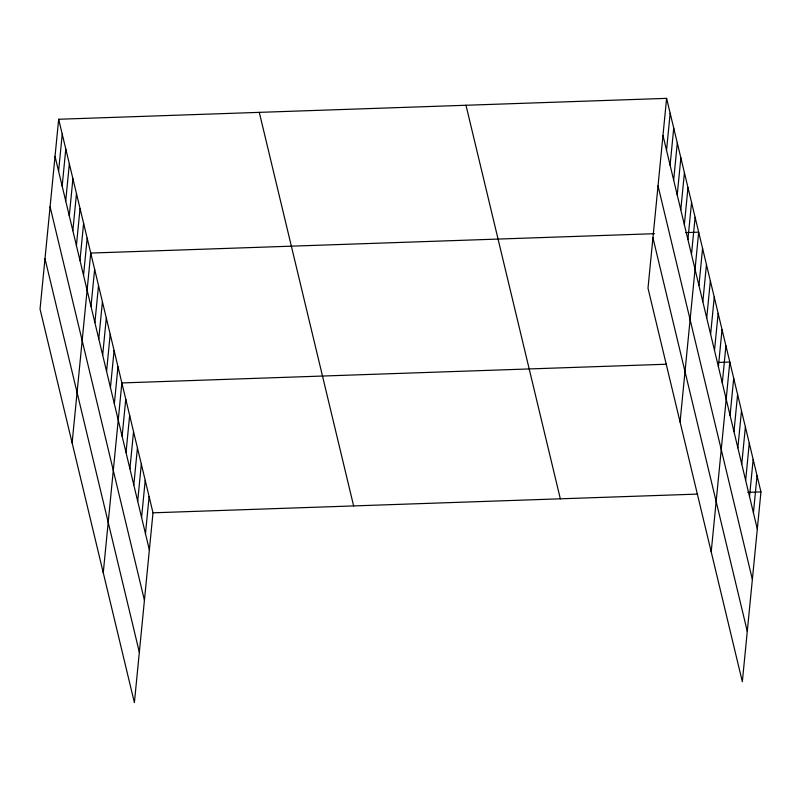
<?xml version="1.0" encoding="UTF-8"?>
<svg xmlns="http://www.w3.org/2000/svg" width="801" height="801" viewBox="0 0 801 801"><rect width="100%" height="100%" fill="white"/><g stroke="black" fill="none" stroke-linecap="round" stroke-linejoin="round"><path stroke-width="1.2" d="M58.663 119.259L40.05 309.086L134.398 702.637L153.001 512.81L58.663 119.259L666.602 98.363L760.95 491.914L742.337 681.741L647.999 288.19L666.602 98.363M58.593 171.224L62.228 134.127M62.158 186.092L65.792 148.996M65.712 200.961L69.357 163.855M69.276 215.829L72.921 178.723M72.841 230.698L76.485 193.592M76.405 245.567L80.05 208.46M79.97 260.435L83.614 223.329M83.534 275.304L87.179 238.197M72.13 442.893L90.743 253.066L654.497 233.692M90.994 306.403L94.628 269.296M94.888 322.633L98.523 285.536M98.773 338.873L102.418 301.767M102.668 355.103L106.303 318.007M106.563 371.344L110.198 334.237M110.448 387.574L114.092 350.468M114.343 403.804L117.977 366.708M103.259 572.765L121.872 382.938L666.522 364.225M122.122 436.275L125.767 399.178M126.017 452.515L129.652 415.409M129.912 468.745L133.547 431.639M133.797 484.975L137.442 447.879M137.692 501.216L141.326 464.109M141.587 517.446L145.221 480.35M145.472 533.686L149.116 496.58M666.532 150.328L670.167 113.231M670.097 165.196L673.731 128.1M673.661 180.065L677.296 142.968M677.225 194.933L680.86 157.827M680.79 209.802L684.424 172.696M684.354 224.67L687.989 187.564M687.919 239.539L691.553 202.433M691.483 254.408L695.118 217.301M680.069 421.997L698.682 232.17L685.546 232.62M698.933 285.506L702.577 248.4M702.827 301.747L706.462 264.64M706.722 317.977L710.357 280.871M710.617 334.207L714.252 297.111M714.502 350.448L718.147 313.341M718.397 366.678L722.031 329.571M722.292 382.918L725.926 345.812M711.208 551.869L729.821 362.042L717.876 362.452M730.071 415.379L733.706 378.282M733.966 431.619L737.601 394.513M737.851 447.849L741.496 410.743M741.746 464.089L745.381 426.983M745.641 480.32L749.275 443.213M749.526 496.55L753.17 459.454M753.421 512.79L757.055 475.684M153.001 512.81L697.661 494.097M747.814 492.375L760.95 491.914M662.968 135.459L757.315 529.02M658.032 185.862L752.369 579.423M652.935 237.787L747.283 631.348M465.982 105.251L560.33 498.813M259.284 112.36L353.631 505.922M55.029 156.355L149.366 549.917M50.083 206.758L144.43 600.319M44.996 258.683L139.334 652.244"/></g></svg>
